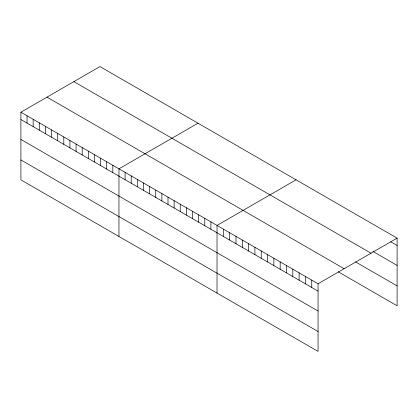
<?xml version="1.0" encoding="UTF-8"?>
<svg xmlns="http://www.w3.org/2000/svg" width="418" height="418" viewBox="0 0 418 418"><rect width="100%" height="100%" fill="white"/><g stroke="black" fill="none" stroke-linecap="round" stroke-linejoin="round"><path stroke-width="0.63" d="M20.9 112.207L318.061 283.77L318.061 351.428L20.9 179.86L20.9 112.207L99.939 66.572L397.1 238.14L397.1 305.793L338.162 271.768M198.001 123.19L118.963 168.82L118.963 236.478M296.064 179.808L217.026 225.438L217.026 293.096M318.061 283.77L397.1 238.14M390.783 241.839L397.1 245.481M372.893 251.411L397.1 265.388M73.855 81.63L371.017 253.198M355.53 261.893L397.1 285.891M46.983 97.148L344.145 268.711M20.9 119.548L318.061 291.116M20.9 139.45L318.061 311.018M20.9 159.958L318.061 331.526M311.75 280.123L311.75 287.469M305.433 276.481L305.433 283.822M299.121 272.834L299.121 280.175M292.804 269.187L292.804 276.533M286.487 265.54L286.487 272.886M280.175 261.898L280.175 269.239M273.858 258.251L273.858 265.592M267.546 254.604L267.546 261.95M261.229 250.957L261.229 258.303M254.917 247.315L254.917 254.656M248.6 243.668L248.6 251.009M242.288 240.021L242.288 247.367M235.971 236.374L235.971 243.72M229.654 232.732L229.654 240.073M223.343 229.085L223.343 236.426M210.897 221.901L210.897 229.242M204.768 218.363L204.768 225.704M198.639 214.821L198.639 222.167M192.51 211.283L192.51 218.63M186.381 207.746L186.381 215.092M180.252 204.209L180.252 211.55M174.123 200.666L174.123 208.012M167.994 197.129L167.994 204.475M161.865 193.591L161.865 200.938M155.736 190.054L155.736 197.395M149.607 186.517L149.607 193.858M143.478 182.974L143.478 190.321M137.35 179.437L137.35 186.783M131.221 175.9L131.221 183.241M125.092 172.362L125.092 179.703M112.834 165.282L112.834 172.629M106.705 161.745L106.705 169.091M100.576 158.208L100.576 165.549M94.447 154.665L94.447 162.012M88.318 151.128L88.318 158.474M82.189 147.591L82.189 154.937M76.06 144.053L76.06 151.394M69.931 140.516L69.931 147.857M63.802 136.973L63.802 144.32M57.674 133.436L57.674 140.782M51.545 129.899L51.545 137.24M45.416 126.361L45.416 133.703M39.287 122.819L39.287 130.165M33.158 119.282L33.158 126.628M27.029 115.744L27.029 123.091"/></g></svg>
